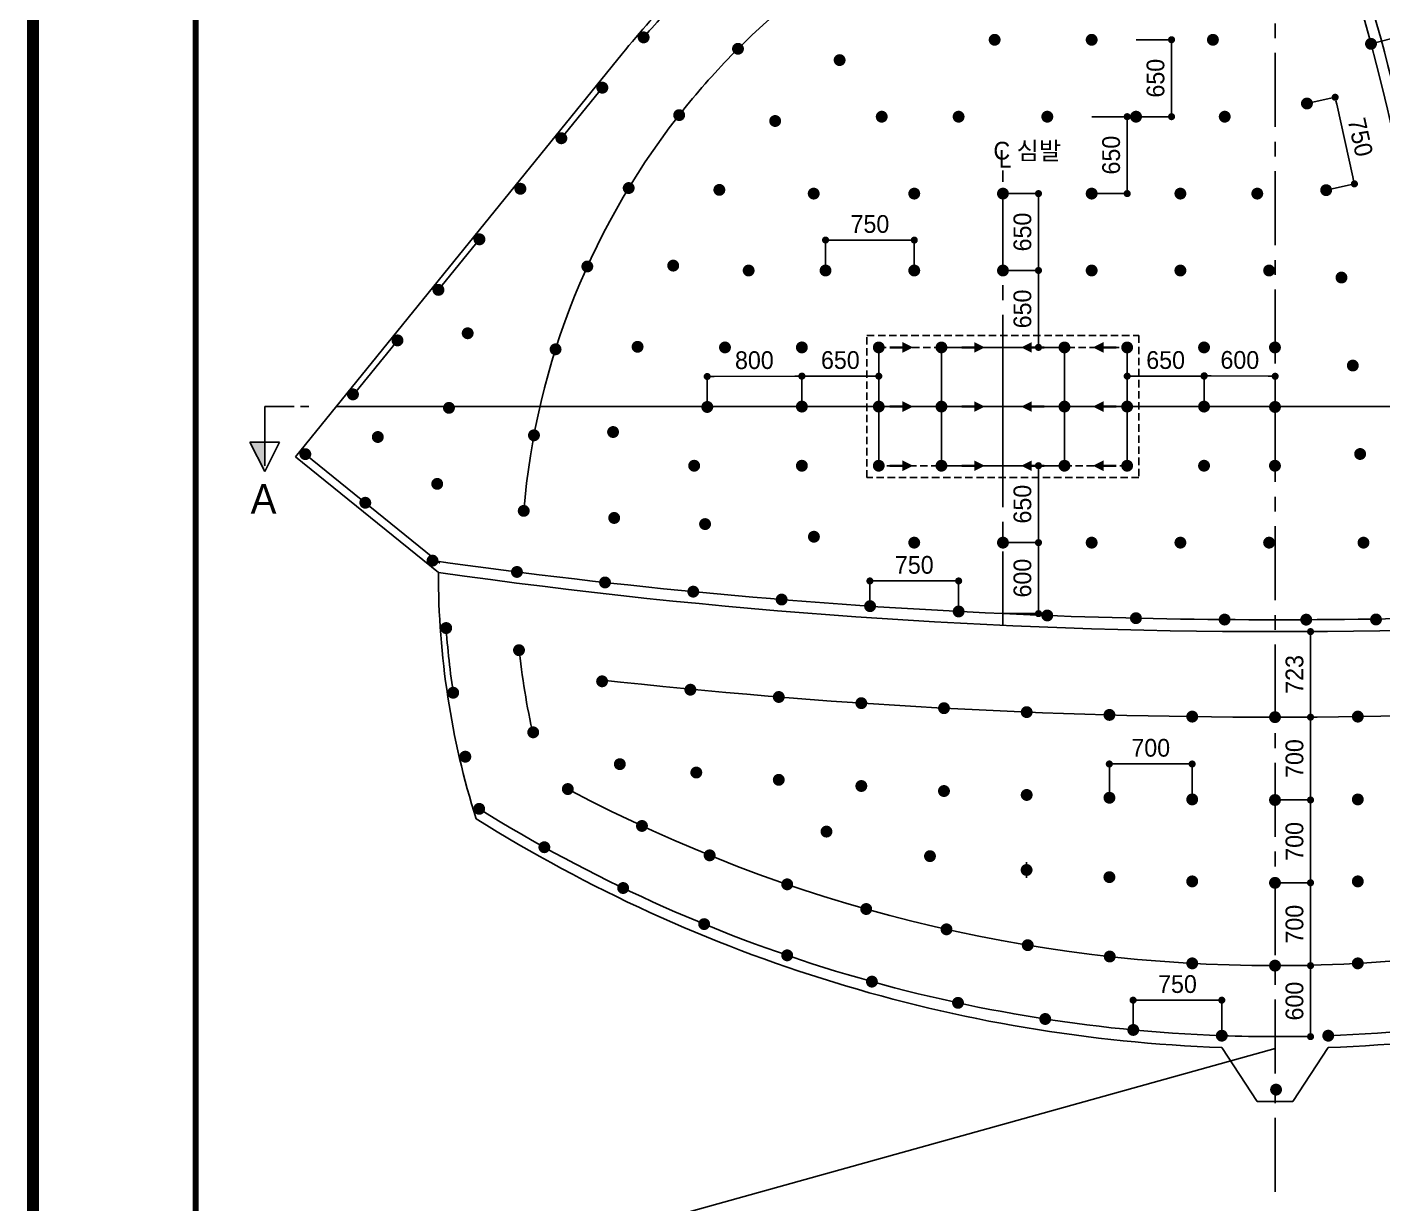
# Model space of a CAD drawing. Extents: x -689 to 317106, y 182884 to 219577.
# Drawn here: x 276256 to 287718, y 195412 to 205358 of the extents above; entities that cross this region are included whole.
import ezdxf
from ezdxf.enums import TextEntityAlignment as Align

# ---------------------------------------------------------------- set-up
doc = ezdxf.new("R2010")
doc.units = 0
doc.header["$LTSCALE"] = 500
doc.header["$MEASUREMENT"] = 0
for name, pattern in [('A-CENTR01', [2, 1.25, -0.25, 0.25, -0.25]), ('A-HIDDN01', [0.375, 0.25, -0.125]), ('HIDDEN', [0.375, 0.25, -0.125])]:
    doc.linetypes.add(name, pattern=pattern)
doc.layers.get('DEFPOINTS').update_dxf_attribs({"color": 55})
doc.layers.add('0-251', color=7, linetype='Continuous', true_color=0x6e6e6e)
for name, color, linetype in [('A-DIM01', 1, 'Continuous'), ('A-TEXT02', 6, 'Continuous'), ('A-TEXT03', 7, 'Continuous'), ('CS-CNTL', 1, 'A-CENTR01'), ('CS-EXCV', 3, 'CFZ008'), ('CS-TEXT', 7, 'Continuous'), ('CUT-BOD-LIN', 6, 'HIDDEN'), ('CX-BORD-LIN1', 7, 'Continuous'), ('CZ-TEX0', 7, 'Continuous'), ('CZ-TEX1', 7, 'Continuous'), ('CZ-TEX2', 7, 'Continuous'), ('CZ-TEX3', 7, 'Continuous'), ('TU-BLOCK-ETC', 6, 'Continuous'), ('TU-HOLE-LIN1', 1, 'Continuous'), ('뇌관연결1', 2, 'Continuous'), ('발파공(바닥)', 5, 'Continuous'), ('발파공(심발)', 4, 'Continuous'), ('발파공(외곽)', 6, 'Continuous'), ('발파공(전열)', 2, 'Continuous'), ('발파공(확대)', 7, 'Continuous')]:
    doc.layers.add(name, color=color, linetype=linetype)
doc.styles.get("Standard").update_dxf_attribs({"font": ''})
doc.styles.add('TB_BTXT', font='')
doc.styles.add('TB_TEXT', font='')
doc.styles.add('돋움체', font='')
doc.styles.get('Standard').set_extended_font_data('Dotum')
doc.styles.get('TB_BTXT').set_extended_font_data('Dotum')
doc.styles.get('TB_TEXT').set_extended_font_data('Dotum')
doc.styles.get('돋움체').set_extended_font_data('Dotum')
doc.linetypes.add('CFZ008', pattern='A,0.9,-0.2,[106,KHCLINE.shx,S=0.00606,R=180,X=0,Y=0],0.9', length=2)
doc.linetypes.add('E-DIGLN01', pattern='A,0.9,-0.2,[19,kscals.shx,S=0.1,R=180,X=0,Y=0],0.9', length=2)
doc.dimstyles.new('D_50', dxfattribs={"dimscale": 50, "dimtxt": 3, "dimasz": 1.2, "dimexe": 0, "dimexo": 0, "dimgap": 1.2, "dimtad": 1, "dimdec": 0, "dimrnd": 0.0005, "dimdsep": 46, "dimlunit": 6, "dimtxsty": '돋움체', "dimblk": 'DOT', "dimcen": 0.09, "dimclrd": 1, "dimclre": 1, "dimclrt": 1, "dimaunit": 1, "dimadec": 0, "dimazin": 0, "dimtfac": 1, "dimtdec": 0, "dimtix": 1, "dimtmove": 2, "dimatfit": 0, "dimfxl": 1, "dimtvp": 2, "dimtolj": 1, "dimtzin": 0, "dimlwd": -1, "dimlwe": -1, "dimarcsym": 0})

# ---------------------------------------------------------------- blocks, each defined once
blk = doc.blocks.new('bb')
at = {"layer": '발파공(바닥)', "const_width": 50}
blk.add_lwpolyline([(-14, 21, -1), (14, -21, -1)], format="xyb", close=True, dxfattribs=at)
blk = doc.blocks.new('_Dot')
at = {"color": 0, "linetype": 'ByBlock', "lineweight": -2}
blk.add_line((-0.5, 0), (-1, 0), dxfattribs=at)
at = {"color": 0, "linetype": 'ByBlock', "const_width": 0.5}
blk.add_lwpolyline([(-0.25, 0, 1), (0.25, 0, 1)], format="xyb", close=True, dxfattribs=at)
blk = doc.blocks.new('*D618')
at = {"layer": 'A-DIM01', "color": 1, "ltscale": 10, "transparency": 16777216}
for p, q in [((286806, 197426), (287106, 197426)), ((287106, 197366), (287106, 196886)), ((286806, 196826), (287106, 196826))]:
    blk.add_line(p, q, dxfattribs=at)
at = {"layer": 'DEFPOINTS', "color": 0, "ltscale": 10, "transparency": 16777216}
for p in [(286806, 197426), (286806, 196826), (287106, 196826)]:
    blk.add_point(p, dxfattribs=at)
at = {"layer": 'A-DIM01', "color": 1, "ltscale": 10, "transparency": 16777216, "xscale": 60, "yscale": 60, "zscale": 60}
for p, rotation in [((287106, 197426), 90), ((287106, 196826), 270)]:
    blk.add_blockref('_Dot', p, dxfattribs=dict(at, rotation=rotation))
at = {"layer": 'A-DIM01', "color": 1, "ltscale": 10, "transparency": 16777216, "insert": (286971, 197126), "char_height": 150, "attachment_point": 5, "rotation": 90, "style": '돋움체'}
blk.add_mtext('\\A1;600', dxfattribs=at)
blk = doc.blocks.new('*D619')
at = {"layer": 'A-DIM01', "color": 1, "ltscale": 10, "transparency": 16777216}
for p, q in [((286806, 198126), (287106, 198126)), ((287106, 198066), (287106, 197486)), ((286806, 197426), (287106, 197426))]:
    blk.add_line(p, q, dxfattribs=at)
at = {"layer": 'DEFPOINTS', "color": 0, "ltscale": 10, "transparency": 16777216}
for p in [(286806, 198126), (286806, 197426), (287106, 197426)]:
    blk.add_point(p, dxfattribs=at)
at = {"layer": 'A-DIM01', "color": 1, "ltscale": 10, "transparency": 16777216, "xscale": 60, "yscale": 60, "zscale": 60}
for p, rotation in [((287106, 198126), 90), ((287106, 197426), 270)]:
    blk.add_blockref('_Dot', p, dxfattribs=dict(at, rotation=rotation))
at = {"layer": 'A-DIM01', "color": 1, "ltscale": 10, "transparency": 16777216, "insert": (286971, 197776), "char_height": 150, "attachment_point": 5, "rotation": 90, "style": '돋움체'}
blk.add_mtext('\\A1;700', dxfattribs=at)
blk = doc.blocks.new('*D620')
at = {"layer": 'A-DIM01', "color": 1, "ltscale": 10, "transparency": 16777216}
for p, q in [((286806, 198826), (287106, 198826)), ((287106, 198766), (287106, 198186)), ((286806, 198126), (287106, 198126))]:
    blk.add_line(p, q, dxfattribs=at)
at = {"layer": 'DEFPOINTS', "color": 0, "ltscale": 10, "transparency": 16777216}
for p in [(286806, 198826), (286806, 198126), (287106, 198126)]:
    blk.add_point(p, dxfattribs=at)
at = {"layer": 'A-DIM01', "color": 1, "ltscale": 10, "transparency": 16777216, "xscale": 60, "yscale": 60, "zscale": 60}
for p, rotation in [((287106, 198826), 90), ((287106, 198126), 270)]:
    blk.add_blockref('_Dot', p, dxfattribs=dict(at, rotation=rotation))
at = {"layer": 'A-DIM01', "color": 1, "ltscale": 10, "transparency": 16777216, "insert": (286971, 198476), "char_height": 150, "attachment_point": 5, "rotation": 90, "style": '돋움체'}
blk.add_mtext('\\A1;700', dxfattribs=at)
blk = doc.blocks.new('*D621')
at = {"layer": 'A-DIM01', "color": 1, "ltscale": 10, "transparency": 16777216}
for p, q in [((286806, 199526), (287106, 199526)), ((287106, 199466), (287106, 198886)), ((286806, 198826), (287106, 198826))]:
    blk.add_line(p, q, dxfattribs=at)
at = {"layer": 'DEFPOINTS', "color": 0, "ltscale": 10, "transparency": 16777216}
for p in [(286806, 199526), (286806, 198826), (287106, 198826)]:
    blk.add_point(p, dxfattribs=at)
at = {"layer": 'A-DIM01', "color": 1, "ltscale": 10, "transparency": 16777216, "xscale": 60, "yscale": 60, "zscale": 60}
for p, rotation in [((287106, 199526), 90), ((287106, 198826), 270)]:
    blk.add_blockref('_Dot', p, dxfattribs=dict(at, rotation=rotation))
at = {"layer": 'A-DIM01', "color": 1, "ltscale": 10, "transparency": 16777216, "insert": (286971, 199176), "char_height": 150, "attachment_point": 5, "rotation": 90, "style": '돋움체'}
blk.add_mtext('\\A1;700', dxfattribs=at)
blk = doc.blocks.new('*D622')
at = {"layer": 'A-DIM01', "color": 1, "ltscale": 10, "transparency": 16777216}
for p, q in [((286806, 200249), (287106, 200249)), ((287106, 200189), (287106, 199586)), ((286806, 199526), (287106, 199526))]:
    blk.add_line(p, q, dxfattribs=at)
at = {"layer": 'DEFPOINTS', "color": 0, "ltscale": 10, "transparency": 16777216}
for p in [(286806, 200249), (286806, 199526), (287106, 199526)]:
    blk.add_point(p, dxfattribs=at)
at = {"layer": 'A-DIM01', "color": 1, "ltscale": 10, "transparency": 16777216, "xscale": 60, "yscale": 60, "zscale": 60}
for p, rotation in [((287106, 200249), 90), ((287106, 199526), 270)]:
    blk.add_blockref('_Dot', p, dxfattribs=dict(at, rotation=rotation))
at = {"layer": 'A-DIM01', "color": 1, "ltscale": 10, "transparency": 16777216, "insert": (286971, 199887), "char_height": 150, "attachment_point": 5, "rotation": 90, "style": '돋움체'}
blk.add_mtext('\\A1;723', dxfattribs=at)
blk = doc.blocks.new('sb')
at = {"layer": '발파공(확대)', "color": 0, "const_width": 50, "flags": 128}
blk.add_lwpolyline([(14, 21, 1), (-14, -21, 1)], format="xyb", close=True, dxfattribs=at)
blk = doc.blocks.new('cb')
at = {"layer": '발파공(외곽)', "lineweight": 0, "const_width": 50}
blk.add_lwpolyline([(-17, 19, 1), (17, -19, 1)], format="xyb", close=True, dxfattribs=at)
blk = doc.blocks.new('jb')
at = {"layer": '발파공(전열)', "const_width": 50, "flags": 128}
blk.add_lwpolyline([(14, 21, 1), (-14, -21, 1)], format="xyb", close=True, dxfattribs=at)
blk = doc.blocks.new('*D601')
at = {"layer": 'A-DIM01', "color": 1, "ltscale": 10, "transparency": 16777216}
for p, q in [((285606, 196834), (285606, 197134)), ((285666, 197134), (286296, 197134)), ((286356, 196834), (286356, 197134))]:
    blk.add_line(p, q, dxfattribs=at)
at = {"layer": 'DEFPOINTS', "color": 0, "ltscale": 10, "transparency": 16777216}
for p in [(286356, 197134), (285606, 196834), (286356, 196834)]:
    blk.add_point(p, dxfattribs=at)
at = {"layer": 'A-DIM01', "color": 1, "ltscale": 10, "transparency": 16777216, "xscale": 60, "yscale": 60, "zscale": 60, "rotation": 180}
blk.add_blockref('_Dot', (285606, 197134), dxfattribs=at)
at = {"layer": 'A-DIM01', "color": 1, "ltscale": 10, "transparency": 16777216, "xscale": 60, "yscale": 60, "zscale": 60}
blk.add_blockref('_Dot', (286356, 197134), dxfattribs=at)
at = {"layer": 'A-DIM01', "color": 1, "ltscale": 10, "transparency": 16777216, "insert": (285981, 197269), "char_height": 150, "attachment_point": 5, "style": '돋움체'}
blk.add_mtext('\\A1;750', dxfattribs=at)
blk = doc.blocks.new('*D602')
at = {"layer": 'A-DIM01', "color": 1, "ltscale": 10, "transparency": 16777216}
for p, q in [((285405, 198830), (285405, 199130)), ((285465, 199130), (286045, 199130)), ((286105, 198830), (286105, 199130))]:
    blk.add_line(p, q, dxfattribs=at)
at = {"layer": 'DEFPOINTS', "color": 0, "ltscale": 10, "transparency": 16777216}
for p in [(286105, 199130), (285405, 198830), (286105, 198830)]:
    blk.add_point(p, dxfattribs=at)
at = {"layer": 'A-DIM01', "color": 1, "ltscale": 10, "transparency": 16777216, "xscale": 60, "yscale": 60, "zscale": 60, "rotation": 180}
blk.add_blockref('_Dot', (285405, 199130), dxfattribs=at)
at = {"layer": 'A-DIM01', "color": 1, "ltscale": 10, "transparency": 16777216, "xscale": 60, "yscale": 60, "zscale": 60}
blk.add_blockref('_Dot', (286105, 199130), dxfattribs=at)
at = {"layer": 'A-DIM01', "color": 1, "ltscale": 10, "transparency": 16777216, "insert": (285755, 199266), "char_height": 150, "attachment_point": 5, "style": '돋움체'}
blk.add_mtext('\\A1;700', dxfattribs=at)
blk = doc.blocks.new('*D603')
at = {"layer": 'A-DIM01', "color": 1, "ltscale": 10, "transparency": 16777216}
for p, q in [((284506, 201001), (284806, 201001)), ((284806, 200941), (284806, 200461)), ((284506, 200401), (284806, 200401))]:
    blk.add_line(p, q, dxfattribs=at)
at = {"layer": 'DEFPOINTS', "color": 0, "ltscale": 10, "transparency": 16777216}
for p in [(284506, 201001), (284506, 200401), (284806, 200401)]:
    blk.add_point(p, dxfattribs=at)
at = {"layer": 'A-DIM01', "color": 1, "ltscale": 10, "transparency": 16777216, "xscale": 60, "yscale": 60, "zscale": 60}
for p, rotation in [((284806, 201001), 90), ((284806, 200401), 270)]:
    blk.add_blockref('_Dot', p, dxfattribs=dict(at, rotation=rotation))
at = {"layer": 'A-DIM01', "color": 1, "ltscale": 10, "transparency": 16777216, "insert": (284671, 200701), "char_height": 150, "attachment_point": 5, "rotation": 90, "style": '돋움체'}
blk.add_mtext('\\A1;600', dxfattribs=at)
blk = doc.blocks.new('*D604')
at = {"layer": 'A-DIM01', "color": 1, "ltscale": 10, "transparency": 16777216}
for p, q in [((284506, 201651), (284806, 201651)), ((284806, 201591), (284806, 201061)), ((284506, 201001), (284806, 201001))]:
    blk.add_line(p, q, dxfattribs=at)
at = {"layer": 'DEFPOINTS', "color": 0, "ltscale": 10, "transparency": 16777216}
for p in [(284506, 201651), (284506, 201001), (284806, 201001)]:
    blk.add_point(p, dxfattribs=at)
at = {"layer": 'A-DIM01', "color": 1, "ltscale": 10, "transparency": 16777216, "xscale": 60, "yscale": 60, "zscale": 60}
for p, rotation in [((284806, 201651), 90), ((284806, 201001), 270)]:
    blk.add_blockref('_Dot', p, dxfattribs=dict(at, rotation=rotation))
at = {"layer": 'A-DIM01', "color": 1, "ltscale": 10, "transparency": 16777216, "insert": (284671, 201326), "char_height": 150, "attachment_point": 5, "rotation": 90, "style": '돋움체'}
blk.add_mtext('\\A1;650', dxfattribs=at)
blk = doc.blocks.new('*D605')
at = {"layer": 'A-DIM01', "color": 1, "ltscale": 10, "transparency": 16777216}
for p, q in [((283006, 203301), (283006, 203558)), ((283066, 203558), (283696, 203558)), ((283756, 203301), (283756, 203558))]:
    blk.add_line(p, q, dxfattribs=at)
at = {"layer": 'DEFPOINTS', "color": 0, "ltscale": 10, "transparency": 16777216}
for p in [(283756, 203558), (283006, 203301), (283756, 203301)]:
    blk.add_point(p, dxfattribs=at)
at = {"layer": 'A-DIM01', "color": 1, "ltscale": 10, "transparency": 16777216, "xscale": 60, "yscale": 60, "zscale": 60, "rotation": 180}
blk.add_blockref('_Dot', (283006, 203558), dxfattribs=at)
at = {"layer": 'A-DIM01', "color": 1, "ltscale": 10, "transparency": 16777216, "xscale": 60, "yscale": 60, "zscale": 60}
blk.add_blockref('_Dot', (283756, 203558), dxfattribs=at)
at = {"layer": 'A-DIM01', "color": 1, "ltscale": 10, "transparency": 16777216, "insert": (283381, 203693), "char_height": 150, "attachment_point": 5, "style": '돋움체'}
blk.add_mtext('\\A1;750', dxfattribs=at)
blk = doc.blocks.new('*D606')
at = {"layer": 'A-DIM01', "color": 1, "ltscale": 10, "transparency": 16777216}
for p, q in [((284506, 203301), (284806, 203301)), ((284806, 203241), (284806, 202711)), ((284506, 202651), (284806, 202651))]:
    blk.add_line(p, q, dxfattribs=at)
at = {"layer": 'DEFPOINTS', "color": 0, "ltscale": 10, "transparency": 16777216}
for p in [(284506, 203301), (284506, 202651), (284806, 202651)]:
    blk.add_point(p, dxfattribs=at)
at = {"layer": 'A-DIM01', "color": 1, "ltscale": 10, "transparency": 16777216, "xscale": 60, "yscale": 60, "zscale": 60}
for p, rotation in [((284806, 203301), 90), ((284806, 202651), 270)]:
    blk.add_blockref('_Dot', p, dxfattribs=dict(at, rotation=rotation))
at = {"layer": 'A-DIM01', "color": 1, "ltscale": 10, "transparency": 16777216, "insert": (284671, 202976), "char_height": 150, "attachment_point": 5, "rotation": 90, "style": '돋움체'}
blk.add_mtext('\\A1;650', dxfattribs=at)
blk = doc.blocks.new('*D607')
at = {"layer": 'A-DIM01', "color": 1, "ltscale": 10, "transparency": 16777216}
for p, q in [((282806, 202151), (282806, 202408)), ((282866, 202408), (283396, 202408)), ((283456, 202151), (283456, 202408))]:
    blk.add_line(p, q, dxfattribs=at)
at = {"layer": 'DEFPOINTS', "color": 0, "ltscale": 10, "transparency": 16777216}
for p in [(283456, 202408), (282806, 202151), (283456, 202151)]:
    blk.add_point(p, dxfattribs=at)
at = {"layer": 'A-DIM01', "color": 1, "ltscale": 10, "transparency": 16777216, "xscale": 60, "yscale": 60, "zscale": 60, "rotation": 180}
blk.add_blockref('_Dot', (282806, 202408), dxfattribs=at)
at = {"layer": 'A-DIM01', "color": 1, "ltscale": 10, "transparency": 16777216, "xscale": 60, "yscale": 60, "zscale": 60}
blk.add_blockref('_Dot', (283456, 202408), dxfattribs=at)
at = {"layer": 'A-DIM01', "color": 1, "ltscale": 10, "transparency": 16777216, "insert": (283131, 202543), "char_height": 150, "attachment_point": 5, "style": '돋움체'}
blk.add_mtext('\\A1;650', dxfattribs=at)
blk = doc.blocks.new('*D608')
at = {"layer": 'A-DIM01', "color": 1, "ltscale": 10, "transparency": 16777216}
for p, q in [((282006, 202148), (282005, 202405)), ((282065, 202405), (282745, 202408)), ((282806, 202151), (282805, 202408))]:
    blk.add_line(p, q, dxfattribs=at)
at = {"layer": 'DEFPOINTS', "color": 0, "ltscale": 10, "transparency": 16777216}
for p in [(282805, 202408), (282006, 202148), (282806, 202151)]:
    blk.add_point(p, dxfattribs=at)
at = {"layer": 'A-DIM01', "color": 1, "ltscale": 10, "transparency": 16777216, "xscale": 60, "yscale": 60, "zscale": 60}
for p, rotation in [((282005, 202405), 180.231181716737), ((282805, 202408), 0.2311817167369533)]:
    blk.add_blockref('_Dot', p, dxfattribs=dict(at, rotation=rotation))
at = {"layer": 'A-DIM01', "color": 1, "ltscale": 10, "transparency": 16777216, "insert": (282404, 202542), "char_height": 150, "attachment_point": 5, "rotation": 0.2312, "style": '돋움체'}
blk.add_mtext('\\A1;800', dxfattribs=at)
blk = doc.blocks.new('*D609')
at = {"layer": 'A-DIM01', "color": 1, "ltscale": 10, "transparency": 16777216}
for p, q in [((283381, 200419), (283381, 200677)), ((283441, 200677), (284071, 200677)), ((284131, 200419), (284131, 200677))]:
    blk.add_line(p, q, dxfattribs=at)
at = {"layer": 'DEFPOINTS', "color": 0, "ltscale": 10, "transparency": 16777216}
for p in [(284131, 200677), (283381, 200419), (284131, 200419)]:
    blk.add_point(p, dxfattribs=at)
at = {"layer": 'A-DIM01', "color": 1, "ltscale": 10, "transparency": 16777216, "xscale": 60, "yscale": 60, "zscale": 60, "rotation": 180}
blk.add_blockref('_Dot', (283381, 200677), dxfattribs=at)
at = {"layer": 'A-DIM01', "color": 1, "ltscale": 10, "transparency": 16777216, "xscale": 60, "yscale": 60, "zscale": 60}
blk.add_blockref('_Dot', (284131, 200677), dxfattribs=at)
at = {"layer": 'A-DIM01', "color": 1, "ltscale": 10, "transparency": 16777216, "insert": (283756, 200812), "char_height": 150, "attachment_point": 5, "style": '돋움체'}
blk.add_mtext('\\A1;750', dxfattribs=at)
blk = doc.blocks.new('*D610')
at = {"layer": 'A-DIM01', "color": 1, "ltscale": 10, "transparency": 16777216}
for p, q in [((284506, 203951), (284806, 203951)), ((284806, 203891), (284806, 203361)), ((284506, 203301), (284806, 203301))]:
    blk.add_line(p, q, dxfattribs=at)
at = {"layer": 'DEFPOINTS', "color": 0, "ltscale": 10, "transparency": 16777216}
for p in [(284506, 203951), (284506, 203301), (284806, 203301)]:
    blk.add_point(p, dxfattribs=at)
at = {"layer": 'A-DIM01', "color": 1, "ltscale": 10, "transparency": 16777216, "xscale": 60, "yscale": 60, "zscale": 60}
for p, rotation in [((284806, 203951), 90), ((284806, 203301), 270)]:
    blk.add_blockref('_Dot', p, dxfattribs=dict(at, rotation=rotation))
at = {"layer": 'A-DIM01', "color": 1, "ltscale": 10, "transparency": 16777216, "insert": (284671, 203626), "char_height": 150, "attachment_point": 5, "rotation": 90, "style": '돋움체'}
blk.add_mtext('\\A1;650', dxfattribs=at)
blk = doc.blocks.new('ssb')
at = {"color": 4, "const_width": 50, "flags": 128}
blk.add_lwpolyline([(0, -25, 1), (0, 25, 1)], format="xyb", close=True, dxfattribs=at)
blk = doc.blocks.new('*D611')
at = {"layer": 'A-DIM01', "color": 1, "ltscale": 10, "transparency": 16777216}
for p, q in [((285556, 202151), (285556, 202408)), ((285616, 202408), (286146, 202408)), ((286206, 202151), (286206, 202408))]:
    blk.add_line(p, q, dxfattribs=at)
at = {"layer": 'DEFPOINTS', "color": 0, "ltscale": 10, "transparency": 16777216}
for p in [(286206, 202408), (285556, 202151), (286206, 202151)]:
    blk.add_point(p, dxfattribs=at)
at = {"layer": 'A-DIM01', "color": 1, "ltscale": 10, "transparency": 16777216, "xscale": 60, "yscale": 60, "zscale": 60, "rotation": 180}
blk.add_blockref('_Dot', (285556, 202408), dxfattribs=at)
at = {"layer": 'A-DIM01', "color": 1, "ltscale": 10, "transparency": 16777216, "xscale": 60, "yscale": 60, "zscale": 60}
blk.add_blockref('_Dot', (286206, 202408), dxfattribs=at)
at = {"layer": 'A-DIM01', "color": 1, "ltscale": 10, "transparency": 16777216, "insert": (285881, 202543), "char_height": 150, "attachment_point": 5, "style": '돋움체'}
blk.add_mtext('\\A1;650', dxfattribs=at)
blk = doc.blocks.new('*D612')
at = {"layer": 'A-DIM01', "color": 1, "ltscale": 10, "transparency": 16777216}
for p, q in [((286206, 202151), (286207, 202411)), ((286267, 202410), (286747, 202408)), ((286806, 202148), (286807, 202407))]:
    blk.add_line(p, q, dxfattribs=at)
at = {"layer": 'DEFPOINTS', "color": 0, "ltscale": 10, "transparency": 16777216}
for p in [(286807, 202407), (286206, 202151), (286806, 202148)]:
    blk.add_point(p, dxfattribs=at)
at = {"layer": 'A-DIM01', "color": 1, "ltscale": 10, "transparency": 16777216, "xscale": 60, "yscale": 60, "zscale": 60}
for p, rotation in [((286207, 202411), 179.6919258175987), ((286807, 202407), 359.6919258175987)]:
    blk.add_blockref('_Dot', p, dxfattribs=dict(at, rotation=rotation))
at = {"layer": 'A-DIM01', "color": 1, "ltscale": 10, "transparency": 16777216, "insert": (286508, 202544), "char_height": 150, "attachment_point": 5, "rotation": 359.6919, "style": '돋움체'}
blk.add_mtext('\\A1;600', dxfattribs=at)
blk = doc.blocks.new('*D613')
at = {"layer": 'A-DIM01', "color": 1, "ltscale": 10, "transparency": 16777216}
for p, q in [((285256, 204601), (285556, 204601)), ((285556, 204541), (285556, 204011)), ((285256, 203951), (285556, 203951))]:
    blk.add_line(p, q, dxfattribs=at)
at = {"layer": 'DEFPOINTS', "color": 0, "ltscale": 10, "transparency": 16777216}
for p in [(285256, 204601), (285256, 203951), (285556, 203951)]:
    blk.add_point(p, dxfattribs=at)
at = {"layer": 'A-DIM01', "color": 1, "ltscale": 10, "transparency": 16777216, "xscale": 60, "yscale": 60, "zscale": 60}
for p, rotation in [((285556, 204601), 90), ((285556, 203951), 270)]:
    blk.add_blockref('_Dot', p, dxfattribs=dict(at, rotation=rotation))
at = {"layer": 'A-DIM01', "color": 1, "ltscale": 10, "transparency": 16777216, "insert": (285421, 204276), "char_height": 150, "attachment_point": 5, "rotation": 90, "style": '돋움체'}
blk.add_mtext('\\A1;650', dxfattribs=at)
blk = doc.blocks.new('*D614')
at = {"layer": 'A-DIM01', "color": 1, "ltscale": 10, "transparency": 16777216}
for p, q in [((285631, 205251), (285931, 205251)), ((285931, 205191), (285931, 204661)), ((285631, 204601), (285931, 204601))]:
    blk.add_line(p, q, dxfattribs=at)
at = {"layer": 'DEFPOINTS', "color": 0, "ltscale": 10, "transparency": 16777216}
for p in [(285631, 205251), (285631, 204601), (285931, 204601)]:
    blk.add_point(p, dxfattribs=at)
at = {"layer": 'A-DIM01', "color": 1, "ltscale": 10, "transparency": 16777216, "xscale": 60, "yscale": 60, "zscale": 60}
for p, rotation in [((285931, 205251), 90), ((285931, 204601), 270)]:
    blk.add_blockref('_Dot', p, dxfattribs=dict(at, rotation=rotation))
at = {"layer": 'A-DIM01', "color": 1, "ltscale": 10, "transparency": 16777216, "insert": (285796, 204926), "char_height": 150, "attachment_point": 5, "rotation": 90, "style": '돋움체'}
blk.add_mtext('\\A1;650', dxfattribs=at)
blk = doc.blocks.new('*D628')
at = {"layer": 'A-DIM01', "color": 1, "ltscale": 10, "transparency": 16777216}
for p, q in [((287617, 205216), (287871, 205280)), ((287886, 205221), (288025, 204659)), ((287786, 204537), (288040, 204601))]:
    blk.add_line(p, q, dxfattribs=at)
at = {"layer": 'DEFPOINTS', "color": 0, "ltscale": 10, "transparency": 16777216}
for p in [(287617, 205216), (288040, 204601), (287786, 204537)]:
    blk.add_point(p, dxfattribs=at)
at = {"layer": 'A-DIM01', "color": 1, "ltscale": 10, "transparency": 16777216, "xscale": 60, "yscale": 60, "zscale": 60}
for p, rotation in [((287871, 205280), 103.9436747686176), ((288040, 204601), 283.9436747686176)]:
    blk.add_blockref('_Dot', p, dxfattribs=dict(at, rotation=rotation))
at = {"layer": 'A-DIM01', "color": 1, "ltscale": 10, "transparency": 16777216, "insert": (288087, 204973), "char_height": 150, "attachment_point": 5, "rotation": 283.9437, "style": '돋움체'}
blk.add_mtext('\\A1;700', dxfattribs=at)
blk = doc.blocks.new('*D629')
at = {"layer": 'A-DIM01', "color": 1, "ltscale": 10, "transparency": 16777216}
for p, q in [((287076, 204712), (287314, 204765)), ((287327, 204706), (287464, 204092)), ((287238, 203980), (287477, 204033))]:
    blk.add_line(p, q, dxfattribs=at)
at = {"layer": 'DEFPOINTS', "color": 0, "ltscale": 10, "transparency": 16777216}
for p in [(287076, 204712), (287477, 204033), (287238, 203980)]:
    blk.add_point(p, dxfattribs=at)
at = {"layer": 'A-DIM01', "color": 1, "ltscale": 10, "transparency": 16777216, "xscale": 60, "yscale": 60, "zscale": 60}
for p, rotation in [((287314, 204765), 102.5186441921794), ((287477, 204033), 282.5186441921794)]:
    blk.add_blockref('_Dot', p, dxfattribs=dict(at, rotation=rotation))
at = {"layer": 'A-DIM01', "color": 1, "ltscale": 10, "transparency": 16777216, "insert": (287527, 204428), "char_height": 150, "attachment_point": 5, "rotation": 282.5186, "style": '돋움체'}
blk.add_mtext('\\A1;750', dxfattribs=at)
blk = doc.blocks.new('A$C0F813D77')
at = {"layer": 'A-DIM01'}
for p, q in [((6, 9.98), (6, 4.98)), ((11, 7.48), (6, 9.98)), ((0, 7.48), (10, 7.48)), ((0, 7.48), (0, 2.48)), ((11, 7.48), (6, 4.98)), ((0, 1.43), (0, 0))]:
    blk.add_line(p, q, dxfattribs=at)
blk.add_solid([(6, 7.48), (6, 9.98), (11, 7.48)], dxfattribs=at)
blk = doc.blocks.new('CXBLKA1')
at = {"layer": 'CX-BORD-LIN1', "color": 7, "const_width": 2}
blk.add_lwpolyline([(821, 20), (25, 20), (25, 574), (821, 574)], close=True, dxfattribs=at)
at = {"layer": 'CZ-TEX0', "color": 7, "style": 'TB_BTXT'}
blk.add_attdef('UD_TITLE', text='', height=10, dxfattribs=at).set_placement((423, 553), align=Align.MIDDLE_CENTER)
at = {"layer": 'CZ-TEX1', "color": 7, "style": 'TB_BTXT'}
blk.add_attdef('PI_CNAME', text='', height=5, dxfattribs=at).set_placement((40, 552), align=Align.BOTTOM_LEFT)
blk.add_attdef('UD_SUBTITLE', text='', height=7, dxfattribs=at).set_placement((423, 538), align=Align.MIDDLE_CENTER)
at = {"layer": 'CZ-TEX2', "color": 7}
for tag, height, style, p in [('UD_CDNAME', 4, 'TB_BTXT', (42, 544)), ('DA_STDNAME', 3, 'TB_TEXT', (783.49, 13.5))]:
    blk.add_attdef(tag, text='', height=height, dxfattribs=dict(at, style=style)).set_placement(p, align=Align.BOTTOM_LEFT)
at = {"layer": 'CZ-TEX2', "color": 7, "style": 'TB_TEXT'}
for tag, height, p in [('DC_RNUM4', 3, (320, 52)), ('DC_RDATE4', 3.5, (353, 52.5)), ('DC_RAPP4', 3.5, (501.56, 52.5)), ('DC_RCHK4', 3.5, (542.36, 52.5)), ('DC_RDGN4', 3.5, (582.36, 52.5)), ('FI_NAME', 4.5, (780, 51)), ('PI_TITLE', 4.5, (243, 50)), ('UD_CDIST', 4.5, (676, 50)), ('DC_RNUM3', 3, (320, 45)), ('DC_RDATE3', 3.5, (353, 45.4)), ('DC_RAPP3', 3.5, (501.56, 45.4)), ('DC_RCHK3', 3.5, (542.36, 45.4)), ('DC_RDGN3', 3.5, (582.36, 45.4)), ('DI_TITLE', 4.5, (780, 44)), ('PI_CDNAME', 4.5, (243, 38)), ('DC_RNUM2', 3, (320, 38)), ('DC_RDATE2', 3.5, (353, 38.5)), ('DC_RAPP2', 3.5, (501.56, 38.5)), ('DC_RCHK2', 3.5, (542.36, 38.5)), ('DC_RDGN2', 3.5, (582.36, 38.5)), ('DA_HSCALE', 4.5, (658.5, 38)), ('DA_VSCALE', 4.5, (693, 38)), ('DI_SUBTITLE', 3.5, (780, 37)), ('DC_RNUM1', 3, (320, 31)), ('DC_RDATE1', 3.5, (353, 31.5)), ('DC_RAPP1', 3.5, (501.56, 31.5)), ('DC_RCHK1', 3.5, (542.36, 31.5)), ('DC_RDGN1', 3.5, (582.36, 31.5)), ('PA_CCLASS', 4.5, (204, 26.5)), ('PI_STAGE', 4.5, (283, 26.5)), ('DI_DRWNO', 4.5, (676, 26.5)), ('DA_PAGENO', 4.5, (780, 26.5))]:
    blk.add_attdef(tag, text='', height=height, dxfattribs=at).set_placement(p, align=Align.MIDDLE_CENTER)
for tag, p in [('DC_RDES4', (377, 52.5)), ('DC_RDES3', (377, 45.4)), ('DC_RDES2', (377, 38.5)), ('DC_RDES1', (377.03, 31.5))]:
    blk.add_attdef(tag, text='', height=3.5, dxfattribs=at).set_placement(p, align=Align.MIDDLE_LEFT)
at = {"layer": 'CZ-TEX3', "color": 7, "style": 'TB_TEXT', "flags": 1}
for tag, p in [('PI_ID', (24, 16)), ('PI_CCODE', (31, 16)), ('PA_DSDATE', (47, 16)), ('PA_DEDATE', (64, 16)), ('PA_CSDATE', (81, 16)), ('PA_CEDATE', (98, 16)), ('PA_CFDATE', (114, 16)), ('EI_ENAME', (132, 16)), ('EI_DEPT', (146, 16)), ('EI_PERSON', (158, 16)), ('EI_EMAIL', (174, 16)), ('CI_CATEG', (189, 16)), ('CI_ROLE', (204, 16)), ('CI_ONAME', (216, 16)), ('CI_ADDR', (232, 16)), ('CI_TEL', (246, 16)), ('CI_FAX', (257, 16)), ('CI_HPADDR', (270, 16)), ('CI_CODE', (287, 16)), ('CI_DEPT', (300, 16)), ('CI_PERSON', (312, 16)), ('CI_EMAIL', (329, 16)), ('CI_PROLE', (342, 16)), ('DI_MANCODE', (357, 16)), ('DI_CATEG', (377, 16)), ('DI_LDATE', (392, 16)), ('DI_PCLASS', (407, 16)), ('DI_MMCLASS', (424, 16)), ('DI_MSCLASS', (443, 16)), ('DI_ECLASS', (462, 16)), ('DI_FNAME', (478, 16)), ('DC_ONAME', (493, 16)), ('DC_NNAME', (510, 16)), ('FI_CODE', (529, 16)), ('FI_CLASS', (545, 16)), ('FI_ICODE1', (563, 16)), ('FI_ICODE2', (581, 16)), ('------------', (597, 16))]:
    blk.add_attdef(tag, p, '', height=2, dxfattribs=at)

msp = doc.modelspace()

# ---------------------------------------------------------------- linework, layer by layer
at = {"layer": '0-251', "const_width": 50}
msp.add_lwpolyline([(295930.64711, 186134.30698), (277680.64711, 186134.30698), (277680.64711, 208584.30698), (295930.64711, 208584.30698), (295930.64711, 186134.30698)], dxfattribs=at)
at = {"layer": 'CS-CNTL', "linetype": 'A-CENTR01'}
for p, q in [((286805.64711, 195514.21655), (286805.64711, 208208.57573)), ((284505.64711, 200300.75925), (284505.64711, 204147.361))]:
    msp.add_line(p, q, dxfattribs=at)
at = {"layer": 'CS-EXCV', "linetype": 'E-DIGLN01'}
for p, q in [((286655.64711, 196277.95155), (286355.64711, 196733.68499)), ((286955.64711, 196277.95155), (287255.64711, 196733.68499)), ((286655.64711, 196277.95155), (286955.64711, 196277.95155))]:
    msp.add_line(p, q, dxfattribs=at)
at = {"layer": 'CS-EXCV', "linetype": 'E-DIGLN01', "flags": 128}
for points in [[(292325.21276, 205132.02338, 0.0260427649), (291840.24739, 205670.32219, 0.4142135624), (281771.04682, 205670.32219, 0.0260427649), (281286.08145, 205132.02338)], [(279732.51002, 200748.85899, 0.0760669687), (280050.98852, 198667.56321)]]:
    msp.add_lwpolyline(points, format="xyb", dxfattribs=at)
for points in [[(281286.08145, 205132.02338), (278525.71793, 201727.2439)], [(278525.71793, 201727.2439), (279732.51002, 200748.85899)]]:
    msp.add_lwpolyline(points, dxfattribs=at)
at = {"layer": 'CS-EXCV', "linetype": 'E-DIGLN01'}
for centre, radius, start, end in [((271190.27114, 200748.85899), 17115.37597, 358.400236723, 24.166518181), ((286805.64711, 250528.12721), 50279.26822, 261.912976262, 278.087023738), ((286805.64711, 209444.61921), 12718.89731, 237.922041368, 267.972427787), ((286805.64711, 209444.61921), 12718.89731, 272.027572213, 302.077958632)]:
    msp.add_arc(centre, radius, start, end, dxfattribs=at)
at = {"layer": 'CUT-BOD-LIN', "ltscale": 0.5}
msp.add_lwpolyline([(283355.64711, 202750.75925), (285655.64711, 202750.75925), (285655.64711, 201550.75925), (283355.64711, 201550.75925)], close=True, dxfattribs=at)
at = {"layer": 'DEFPOINTS', "linetype": 'Continuous', "ltscale": 500}
for p, q in [((283455.64711, 202650.75925), (283455.64711, 201650.75925)), ((283985.64711, 202650.75925), (283985.64711, 201650.75925)), ((283985.64711, 202650.75925), (285025.64711, 202650.75925)), ((284505.64711, 202650.75925), (284505.64711, 201650.75925)), ((284505.64711, 202650.75925), (284505.64711, 201650.75925)), ((285025.64711, 202650.75925), (285025.64711, 201650.75925)), ((285555.64711, 202650.75925), (285555.64711, 201650.75925)), ((283455.64711, 202150.75925), (285555.64711, 202150.75925)), ((283985.64711, 201650.75925), (285025.64711, 201650.75925))]:
    msp.add_line(p, q, dxfattribs=at)
at = {"layer": 'DEFPOINTS'}
for p, q in [((278869.07536, 202150.75925), (294742.21885, 202150.75925)), ((286805.64711, 196725.7219), (277680.64711, 194184.30698))]:
    msp.add_line(p, q, dxfattribs=at)
for points in [[(277680.64711, 211034.30698), (315730.64711, 211034.30698), (315730.64711, 186134.30698), (277680.64711, 186134.30698)], [(277680.64711, 208584.30698), (295930.64711, 208584.30698), (295930.64711, 194184.30698), (277680.64711, 194184.30698)]]:
    msp.add_lwpolyline(points, close=True, dxfattribs=at)
for points in [[(287012.65592, 207052.3836, 0.2073075026), (282266.02157, 205175.34744, 0.0260427649), (281829.83145, 204691.18788, 0.1506337683), (280454.17027, 201269.1639, 0.1506337683)], [(280414.23316, 200116.92574, 0.0299010814), (280534.43848, 199372.53967)], [(281444.17258, 198629.76623, 0.0011042416), (281453.58371, 198606.60525)]]:
    msp.add_lwpolyline(points, format="xyb", dxfattribs=at)
at = {"layer": 'DEFPOINTS', "flags": 128}
msp.add_lwpolyline([(279745.48652, 200826.53756), (278607.70352, 201748.9746)], dxfattribs=at)
at = {"layer": 'DEFPOINTS'}
for centre, radius, start, end in [((270955.87571, 200748.85899), 17249.7714, 0.976788459, 21.433836252), ((286805.64711, 251337.94092), 50989.08193, 261.969555832, 267.414452461), ((286805.64711, 251337.94092), 50989.08193, 267.414452461, 271.568632115), ((286782.41617, 251410.37322), 51712.08193, 262.926008448, 262.95370785), ((286805.64711, 251237.94092), 51712.08193, 263.660281805, 270), ((286805.64711, 251237.94092), 51712.08193, 270, 276.339718195), ((286805.64711, 210144.61921), 12718.89731, 242.074116651, 270), ((286805.64711, 210144.61921), 12718.89731, 270, 297.925883349), ((286805.64711, 209544.61921), 12718.89731, 238.06373511, 267.972427787), ((286805.64711, 209544.61921), 12718.89731, 272.027572213, 301.93626489), ((286805.64711, 209544.61921), 12718.89731, 267.972427787, 270)]:
    msp.add_arc(centre, radius, start, end, dxfattribs=at)
at = {"layer": 'TU-BLOCK-ETC', "const_width": 20}
for points in [[(283548.19575, 202650.75925), (283702.6722, 202650.75925)], [(284155.4394, 202650.75925), (284309.91585, 202650.75925)], [(284855.85481, 202650.75925), (284701.37836, 202650.75925)], [(285463.09846, 202650.75925), (285308.62201, 202650.75925)], [(283548.19575, 202150.75925), (283702.6722, 202150.75925)], [(284155.4394, 202150.75925), (284309.91585, 202150.75925)], [(284855.85481, 202150.75925), (284701.37836, 202150.75925)], [(285463.09846, 202150.75925), (285308.62201, 202150.75925)], [(283548.19575, 201650.75925), (283702.6722, 201650.75925)], [(284155.4394, 201650.75925), (284309.91585, 201650.75925)], [(284855.85481, 201650.75925), (284701.37836, 201650.75925)], [(285463.09846, 201650.75925), (285308.62201, 201650.75925)]]:
    msp.add_lwpolyline(points, dxfattribs=at)
at = {"layer": 'TU-BLOCK-ETC'}
for points in [[(283745.2627, 202650.75925, 0, 90, 0), (283655.2627, 202650.75925, 90, 90, 0)], [(284352.50635, 202650.75925, 0, 90, 0), (284262.50635, 202650.75925, 90, 90, 0)], [(284658.78786, 202650.75925, 0, 90, 0), (284748.78786, 202650.75925, 90, 90, 0)], [(285266.03151, 202650.75925, 0, 90, 0), (285356.03151, 202650.75925, 90, 90, 0)], [(283745.2627, 202150.75925, 0, 90, 0), (283655.2627, 202150.75925, 90, 90, 0)], [(284352.50635, 202150.75925, 0, 90, 0), (284262.50635, 202150.75925, 90, 90, 0)], [(284658.78786, 202150.75925, 0, 90, 0), (284748.78786, 202150.75925, 90, 90, 0)], [(285266.03151, 202150.75925, 0, 90, 0), (285356.03151, 202150.75925, 90, 90, 0)], [(283745.2627, 201650.75925, 0, 90, 0), (283655.2627, 201650.75925, 90, 90, 0)], [(284352.50635, 201650.75925, 0, 90, 0), (284262.50635, 201650.75925, 90, 90, 0)], [(284658.78786, 201650.75925, 0, 90, 0), (284748.78786, 201650.75925, 90, 90, 0)], [(285266.03151, 201650.75925, 0, 90, 0), (285356.03151, 201650.75925, 90, 90, 0)]]:
    msp.add_lwpolyline(points, format="xyseb", dxfattribs=at)
at = {"layer": 'TU-HOLE-LIN1'}
for points in [[(281861.69165, 205689.6515, 0.0027498311), (281806.40216, 205634.96685, 0.0188964237), (281451.42538, 205252.09469)], [(279796.85415, 200303.85327, 0.0217163403), (279861.44646, 199707.38375)], [(279954.64822, 199216.11038, 0.0018089755), (279965.91532, 199167.39647)], [(280070.47582, 198774.83696, 0.000904487), (280077.66105, 198750.89176)]]:
    msp.add_lwpolyline(points, format="xyb", dxfattribs=at)
for points in [[(281134.36919, 204865.49871), (280756.5102, 204399.42728)], [(280441.6277, 204011.03442), (280410.13945, 203972.19513)], [(280095.25695, 203583.80228), (279717.39795, 203117.73085)], [(279402.51545, 202729.33799), (278998.94736, 202231.55561)]]:
    msp.add_lwpolyline(points, dxfattribs=at)
at = {"layer": '뇌관연결1', "linetype": 'A-HIDDN01', "ltscale": 0.5}
msp.add_lwpolyline([(283455.64711, 202650.75925), (285555.64711, 202650.75925), (285555.64711, 201650.75925), (283455.64711, 201650.75925)], close=True, dxfattribs=at)
at = {"layer": '발파공(바닥)', "linetype": 'E-DIGLN01', "flags": 128}
msp.add_lwpolyline([(279682.51002, 200748.85899), (279682.51002, 200748.85898)], dxfattribs=at)
at = {"layer": '발파공(확대)'}
for p, q in [((284705.64711, 198300.28389), (284705.64711, 198167.94634)), ((285405.64711, 198203.00742), (285405.64711, 198144.5603)), ((286105.64711, 198144.99919), (286105.64711, 198130.53369)), ((287505.64711, 198144.99919), (287505.64711, 198130.53369))]:
    msp.add_line(p, q, dxfattribs=at)

# ---------------------------------------------------------------- block references
at = {"xscale": 50, "yscale": 50, "zscale": 50}
msp.add_blockref('CXBLKA1', (275055.64711, 182884.30698), dxfattribs=at)
at = {"layer": 'A-TEXT02', "color": 0, "xscale": -50, "yscale": 50, "zscale": 50, "rotation": 90}
msp.add_blockref('A$C0F813D77', (278638.65372, 202150.75925), dxfattribs=at)
at = {"layer": '발파공(바닥)'}
for p, rotation in [((278607.70352, 201748.9746), 352.3578600016111), ((279114.70624, 201337.93129), 352.3578600016111), ((279683.22189, 200848.75856), 352.3578600016111), ((280396.69419, 200753.24167), 352.779242707545), ((281141.41258, 200664.44762), 353.622008119413), ((281887.35643, 200586.61687), 354.4647735312809), ((282634.36436, 200519.76625), 355.3075389431489), ((283382.27476, 200463.91024), 356.1503043550168), ((284130.92581, 200419.0609), 356.9930697668848), ((284880.15554, 200385.22796), 357.8358351787527), ((285629.80186, 200362.41871), 358.6786005906206), ((286379.70257, 200350.63811), 359.5213660024885), ((287069.62309, 200349.8887), 0.3641314143565033), ((287659.35948, 200351.59587), 1.20689682622447), ((280628.48973, 198426.47749), 330.94377358078), ((281294.45384, 198081.76191), 334.3223553550466), ((281979.57565, 197776.89288), 337.7009371293132), ((282681.47359, 197512.93016), 341.0795189035798), ((283397.70774, 197290.79132), 344.4581006778464), ((284125.78838, 197111.24855), 347.836682452113), ((284863.1846, 196974.92597), 351.2152642263796), ((285607.3331, 196882.29746), 354.5938460006462)]:
    msp.add_blockref('bb', p, dxfattribs=dict(at, rotation=rotation))
at = {"layer": '발파공(바닥)', "xscale": -1}
for p in [(280077.66105, 198750.89176), (286355.64711, 196833.68499), (286814.49697, 196377.95155)]:
    msp.add_blockref('bb', p, dxfattribs=at)
at = {"layer": '발파공(바닥)'}
msp.add_blockref('bb', (287255.64711, 196833.68499), dxfattribs=at)
at = {"layer": '발파공(심발)', "xscale": -1}
for p in [(283455.64711, 202650.75925), (283985.64711, 202650.75925), (285025.64711, 202650.75925), (285555.64711, 202650.75925), (283455.64711, 202150.75925), (283985.64711, 202150.75925), (285025.64711, 202150.75925), (285555.64711, 202150.75925), (283455.64711, 201650.75925), (283985.64711, 201650.75925), (285025.64711, 201650.75925), (285555.64711, 201650.75925)]:
    msp.add_blockref('ssb', p, dxfattribs=at)
at = {"layer": '발파공(외곽)'}
for p, rotation in [((281467.75212, 205271.02714), 229.1229328587769), ((281118.62507, 204846.07906), 230.9672132770471), ((280772.25432, 204418.84692), 230.9672132770471), ((280425.88357, 203991.61478), 230.9672132770471), ((280079.51282, 203564.38263), 230.9672132770471), ((279733.14207, 203137.15049), 230.9672132770471), ((279386.77132, 202709.91835), 230.9672132770471), ((279010.15389, 202253.90317), 230.9672132770471), ((279798.50928, 200278.90812), 264.3415989728236), ((279857.72318, 199732.10494), 264.3415989728236), ((279960.23771, 199191.74324), 264.3415989728236)]:
    msp.add_blockref('cb', p, dxfattribs=dict(at, rotation=rotation))
at = {"layer": '발파공(전열)'}
for name, p, rotation in [('sb', (282265.52727, 205174.85308), 225.0063985498535), ('jb', (287617.07343, 205216.42026), 105.0102885553378), ('sb', (281768.25862, 204614.00428), 231.8709088748818), ('sb', (281341.58832, 203997.74141), 238.7354191999329), ('sb', (280991.63349, 203334.89973), 245.5999295249838), ('jb', (279980.30385, 202770.34071), 253.837341915047), ('jb', (279821.91949, 202139.93259), 253.837341915047), ('jb', (279220.43351, 201893.52925), 253.837341915047), ('jb', (279722.60755, 201497.56421), 253.837341915047), ('jb', (280414.02095, 200091.92664), 262.4938348479973), ('jb', (280534.41888, 199397.53966), 262.4938348479973)]:
    msp.add_blockref(name, p, dxfattribs=dict(at, rotation=rotation))
at = {"layer": '발파공(확대)'}
for p in [(284435.39467, 205250.75925), (283480.64711, 204600.75925), (284130.64711, 204600.75925), (282905.64711, 203950.75925), (283755.64711, 203950.75925), (284505.64711, 203950.75925), (282355.64711, 203300.75925), (283005.64711, 203300.75925), (283755.64711, 203300.75925)]:
    msp.add_blockref('sb', p, dxfattribs=at)
at = {"layer": '발파공(확대)', "xscale": -1}
for p, rotation in [((285255.64711, 205250.75925), 359.9999999999965), ((286280.64711, 205250.75925), 359.9999999999965), ((284880.64711, 204600.75925), 359.9999999999965), ((285630.64711, 204600.75925), 359.9999999999965), ((286380.64711, 204600.75925), 359.9999999999965), ((285255.64711, 203950.75925), 359.9999999999965), ((286005.64711, 203950.75925), 359.9999999999965), ((286655.64711, 203950.75925), 359.9999999999965), ((284505.64711, 203300.75925), 359.9999999999965), ((285255.64711, 203300.75925), 359.9999999999965), ((286005.64711, 203300.75925), 359.9999999999965), ((286755.64711, 203300.75925), 359.9999999999965), ((286205.64711, 202650.75925), 88.56515790011598), ((286805.08004, 202650.75925), 88.56515790011247), ((286205.64711, 202150.75925), 88.56515790011598), ((286805.64711, 202147.53308), 88.56515790011247), ((286205.64711, 201650.75925), 88.56515790011598), ((286805.08004, 201650.75925), 88.56515790011247), ((284505.64711, 201000.75925), 88.56515790011247), ((285255.64711, 201000.75925), 88.56515790011247), ((286005.64711, 201000.75925), 88.56515790011247), ((286755.64711, 201000.75925), 88.56515790011247), ((287553.73571, 201000.75925), 88.56515790011247), ((286805.64711, 199525.85899), 82.33134327184443), ((287505.62573, 199530.59669), 0.7755836578634412), ((286805.64711, 198825.7219), 82.33134327184443), ((287505.62573, 198830.4596), 0.7755836578634412), ((283013.57515, 198558.76427), 82.33134327184443), ((283888.60235, 198351.12536), 82.33134327184443), ((284705.64711, 198234.11511), 82.33134327184443), ((285405.64711, 198173.78386), 82.33134327184443), ((286105.64711, 198137.76644), 82.33134327184443), ((286805.64711, 198125.7219), 82.33134327184443), ((287505.29378, 197444.97972), 3.153342989335766), ((286805.64711, 197425.7219), 82.33134327184443)]:
    msp.add_blockref('sb', p, dxfattribs=dict(at, rotation=rotation))
at = {"layer": '발파공(확대)'}
for p, rotation in [((283124.70198, 205079.09258), 219.6387853925616), ((287075.58432, 204712.11582), 103.8129943852631), ((282579.89674, 204564.42081), 227.1457444474279), ((282108.01065, 203982.19557), 234.8056080186531), ((287238.13846, 203980.00895), 101.2242939990796), ((281717.94122, 203342.26703), 242.4654715899224), ((287367.4604, 203241.30729), 98.63559361289597), ((280723.41137, 202634.98233), 249.1560300351185), ((281416.64979, 202656.05556), 250.1253351611918), ((282155.64711, 202650.75925), 271.434842099884), ((282805.64711, 202650.75925), 271.434842099884), ((287463.28618, 202497.51851), 96.04689322671237), ((282006.08004, 202147.53308), 271.434842099884), ((282805.64711, 202150.75925), 271.434842099884), ((280540.76743, 201908.02382), 249.1560300351185), ((281209.5133, 201935.80756), 257.7851987324612), ((287525.42022, 201750.16072), 93.4581928405288), ((281895.07447, 201650.75925), 271.434842099884), ((282805.64711, 201650.75925), 271.434842099884), ((280454.17027, 201269.1639), 264.3404238990108), ((281218.9352, 201209.5815), 271.434842099884), ((281987.25519, 201157.6988), 271.434842099884), ((282907.40918, 201050.75925), 271.434842099884), ((283755.64711, 201000.75925), 271.434842099884), ((281116.58602, 199828.78012), 353.7953307372547), ((281862.97633, 199757.83612), 354.5709143950979), ((282610.26314, 199696.32501), 355.3464980529411), ((283308.31869, 199644.25805), 356.1220817107841), ((284007.01507, 199601.64481), 356.8976653686273), ((284706.22425, 199568.49307), 357.6732490264704), ((285405.81812, 199544.80892), 358.4488326843136), ((286105.66848, 199530.59669), 359.2244163421568), ((281266.58602, 199128.64304), 353.7953307372547), ((281912.97633, 199057.69903), 354.5709143950979), ((282610.26314, 198996.18792), 355.3464980529411), ((283308.31869, 198944.12097), 356.1220817107841), ((280826.73884, 198918.12551), 353.7953307372547), ((284007.01507, 198901.50772), 356.8976653686273), ((284706.22425, 198868.35598), 357.6732490264704), ((285405.81812, 198844.67183), 358.4488326843136), ((286105.66848, 198830.4596), 359.2244163421568), ((281453.58371, 198606.60525), 353.7953307372547), ((282025.96067, 198357.9765), 337.9265990747915), ((287505.64711, 198137.76644), 277.6686567281757), ((282681.56245, 198112.8997), 341.0799420641069), ((283349.65286, 197904.2576), 344.2332850534224), ((284028.20879, 197732.68201), 347.3866280427379), ((284715.17541, 197598.69251), 350.5399710320534), ((285408.47245, 197502.69485), 353.6933140213689), ((286106.00043, 197444.97972), 356.8466570106844)]:
    msp.add_blockref('sb', p, dxfattribs=dict(at, rotation=rotation))

# ---------------------------------------------------------------- texts
at = {"layer": 'A-TEXT03', "style": '돋움체'}
msp.add_text('A', height=250, dxfattribs=at).set_placement((278254.56854, 201370.75925), align=Align.MIDDLE)
at = {"layer": 'CS-TEXT'}
for s, p in [('C 심발', (284424.89694, 204238.57247)), ('L', (284469.02016, 204169.93928))]:
    msp.add_text(s, height=150, dxfattribs=at).set_placement(p)

# ---------------------------------------------------------------- dimensions: what is measured, and where the dimension line sits
at = {"layer": 'A-DIM01', "ltscale": 10}
for p1, p2, distance, text, picture, middle in [((287617.07343, 205216.42026), (287785.65994, 204537.41377), 261.87027, '700', '*D628', (288086.64117, 204972.57454)), ((287075.58432, 204712.11582), (287238.13846, 203980.00895), 244.2857, '750', '*D629', (287527.22912, 204428.29739))]:
    dim = msp.add_aligned_dim(p1=p1, p2=p2, distance=distance, text=text, dimstyle='D_50', dxfattribs=at)
    dim.commit()
    dim.dimension.update_dxf_attribs({"geometry": picture, "text_midpoint": middle})
for base, p1, p2, angle, picture, middle in [((285930.64711, 204600.75925), (285630.64711, 205250.75925), (285630.64711, 204600.75925), 90, '*D614', (285795.54534, 204925.75925)), ((285555.64711, 203950.75925), (285255.64711, 204600.75925), (285255.64711, 203950.75925), 90, '*D613', (285420.54534, 204275.75925)), ((284805.64711, 203300.75925), (284505.64711, 203950.75925), (284505.64711, 203300.75925), 90, '*D610', (284670.54534, 203625.75925)), ((284805.64711, 202650.75925), (284505.64711, 203300.75925), (284505.64711, 202650.75925), 90, '*D606', (284670.54534, 202975.75925)), ((284805.64711, 201000.75925), (284505.64711, 201650.75925), (284505.64711, 201000.75925), 90, '*D604', (284670.54534, 201325.75925)), ((284805.64711, 200400.75925), (284505.64711, 201000.75925), (284505.64711, 200400.75925), 90, '*D603', (284670.54534, 200700.75925)), ((287105.64711, 199525.7219), (286805.64711, 200248.85899), (286805.64711, 199525.7219), 90, '*D622', (286970.54534, 199887.29045)), ((287105.64711, 198825.7219), (286805.64711, 199525.7219), (286805.64711, 198825.7219), 90, '*D621', (286970.54534, 199175.7219)), ((286105.2247, 199130.46561), (285405.2247, 198830.46561), (286105.2247, 198830.46561), 180, '*D602', (285755.2247, 199265.56737)), ((287105.64711, 198125.7219), (286805.64711, 198825.7219), (286805.64711, 198125.7219), 90, '*D620', (286970.54534, 198475.7219)), ((287105.64711, 197425.7219), (286805.64711, 198125.7219), (286805.64711, 197425.7219), 90, '*D619', (286970.54534, 197775.7219)), ((287105.64711, 196825.7219), (286805.64711, 197425.7219), (286805.64711, 196825.7219), 90, '*D618', (286970.54534, 197125.7219)), ((286355.64711, 197133.68499), (285605.64711, 196833.68499), (286355.64711, 196833.68499), 180, '*D601', (285980.64711, 197268.78676))]:
    dim = msp.add_linear_dim(base=base, p1=p1, p2=p2, angle=angle, dimstyle='D_50', dxfattribs=at)
    dim.commit()
    dim.dimension.update_dxf_attribs({"geometry": picture, "text_midpoint": middle})
for p1, p2, distance, picture, middle in [((283005.64711, 203300.75925), (283755.64711, 203300.75925), 257.47283, '*D605', (283380.64711, 203693.33385)), ((282006.08004, 202147.53308), (282805.64711, 202150.75925), 257.46671, '*D608', (282404.27961, 202541.71144)), ((282805.64711, 202150.75925), (283455.64711, 202150.75925), 257.47283, '*D607', (283130.64711, 202543.33385)), ((285555.64711, 202150.75925), (286205.64711, 202150.75925), 257.47283, '*D611', (285880.64711, 202543.33385)), ((286205.64711, 202150.75925), (286805.64711, 202147.53308), 259.93628, '*D612', (286507.77118, 202544.1785)), ((283380.92581, 200419.0609), (284130.92581, 200419.0609), 257.47283, '*D609', (283755.92581, 200811.6355))]:
    dim = msp.add_aligned_dim(p1=p1, p2=p2, distance=distance, dimstyle='D_50', dxfattribs=at)
    dim.commit()
    dim.dimension.update_dxf_attribs({"geometry": picture, "text_midpoint": middle})

doc.saveas('drawing.dxf')
